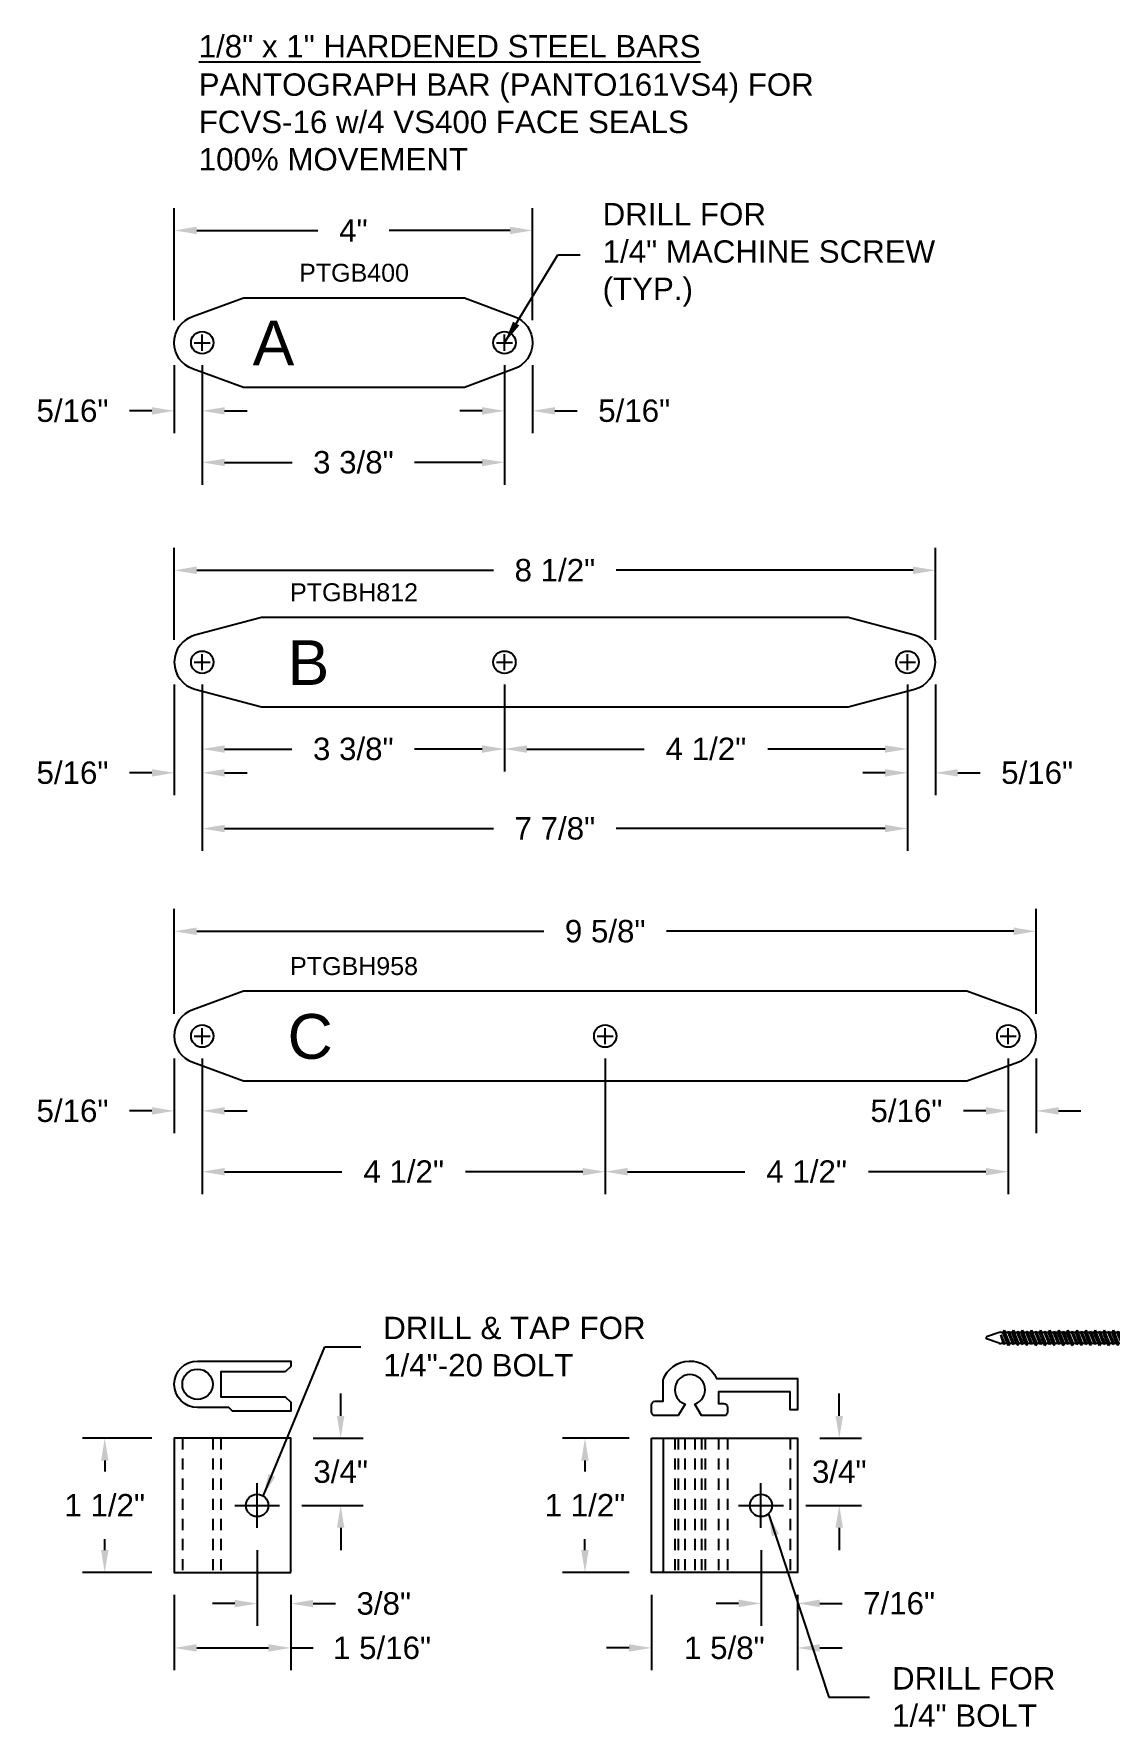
# Model space of a CAD drawing. Header units: inches. Extents: x 0 to 34.5, y -15.8 to 21.6.
# Drawn here: x 0.03 to 12.04, y 2.32 to 21.23 of the extents above; entities that cross this region are included whole.
import ezdxf

# ---------------------------------------------------------------- set-up
doc = ezdxf.new("R2010")
doc.units = ezdxf.units.IN
doc.header["$MEASUREMENT"] = 0
doc.linetypes.add('HIDDEN', pattern=[0.375, 0.25, -0.125])
for name, color, linetype in [('Anchors', 4, 'Continuous'), ('Conditions', 1, 'Continuous'), ('Dimensions', 3, 'Continuous'), ('Metals', 7, 'Continuous'), ('Text', 2, 'Continuous')]:
    doc.layers.add(name, color=color, linetype=linetype)
doc.styles.add('Arial', font='arial.ttf')
doc.dimstyles.new('Arial', dxfattribs={"dimtxt": 0.25, "dimasz": 0.25, "dimexe": 0.25, "dimexo": 0.25, "dimgap": 0.25, "dimtad": 0, "dimtih": 1, "dimtoh": 1, "dimdec": 4, "dimzin": 0, "dimdsep": 46, "dimlunit": 4, "dimtxsty": 'Arial', "dimcen": 0.25, "dimadec": 0, "dimazin": 0, "dimtfac": 1, "dimtdec": 4, "dimtofl": 0, "dimtmove": 0, "dimatfit": 3, "dimfxl": 0, "dimfrac": 2, "dimtolj": 1, "dimtzin": 0, "dimarcsym": 0})

# ---------------------------------------------------------------- blocks, each defined once
blk = doc.blocks.new('C')
blk.add_lwpolyline([(40.462, 44.18, 0.700208), (40.462, 44.767), (39.894, 44.973), (31.816, 44.973), (31.248, 44.767, 0.700208), (31.248, 44.18), (31.816, 43.973), (39.894, 43.973)], format="xyb", close=True)
for centre in [(31.355, 44.473), (35.855, 44.473), (40.356, 44.473)]:
    blk.add_circle(centre, 0.125)
at = {"layer": 'Conditions'}
for p, q in [((31.265, 44.473), (31.445, 44.473)), ((31.355, 44.383), (31.355, 44.563)), ((35.765, 44.473), (35.945, 44.473)), ((35.855, 44.383), (35.855, 44.563)), ((40.266, 44.473), (40.446, 44.473)), ((40.356, 44.383), (40.356, 44.563))]:
    blk.add_line(p, q, dxfattribs=at)
at = {"layer": 'Text', "insert": (32.308, 44.719), "char_height": 0.5, "attachment_point": 1, "style": 'Arial'}
blk.add_mtext('C', dxfattribs=at)
blk = doc.blocks.new('B')
blk.add_lwpolyline([(31.274, 47.741), (32.015, 47.542), (38.57, 47.542), (39.311, 47.741, 0.767327), (39.311, 48.343), (38.57, 48.542), (32.015, 48.542), (31.274, 48.343, 0.767327)], format="xyb", close=True)
for centre in [(31.355, 48.042), (34.73, 48.042), (39.231, 48.042)]:
    blk.add_circle(centre, 0.125)
at = {"layer": 'Conditions'}
for p, q in [((31.265, 48.042), (31.445, 48.042)), ((31.355, 47.952), (31.355, 48.132)), ((34.64, 48.042), (34.82, 48.042)), ((34.73, 47.952), (34.73, 48.132)), ((39.141, 48.042), (39.321, 48.042)), ((39.231, 47.952), (39.231, 48.132))]:
    blk.add_line(p, q, dxfattribs=at)
at = {"layer": 'Text', "insert": (32.308, 48.288), "char_height": 0.5, "attachment_point": 1, "style": 'Arial'}
blk.add_mtext('B', dxfattribs=at)
blk = doc.blocks.new('*D14')
at = {"layer": 'Defpoints', "color": 0}
for p in [(11.228, 11.211), (1.603, 10.041), (11.228, 10.041)]:
    blk.add_point(p, dxfattribs=at)
at = {"layer": 'Dimensions', "color": 0, "lineweight": -2}
for p, q in [((1.603, 10.291), (1.603, 11.461)), ((11.228, 10.291), (11.228, 11.461)), ((1.853, 11.211), (5.73, 11.211)), ((10.978, 11.211), (7.1, 11.211))]:
    blk.add_line(p, q, dxfattribs=at)
at = {"layer": 'Dimensions', "color": 0}
for points in [[(1.853, 11.253), (1.853, 11.169), (1.603, 11.211)], [(10.978, 11.253), (10.978, 11.169), (11.228, 11.211)]]:
    blk.add_solid(points, dxfattribs=at)
at = {"layer": 'Dimensions', "color": 0, "insert": (6.415, 11.211), "char_height": 0.25, "attachment_point": 5, "style": 'Arial'}
blk.add_mtext('\\A1;9 5/8"', dxfattribs=at)
blk = doc.blocks.new('*D15')
at = {"layer": 'Defpoints', "color": 0}
for p in [(6.415, 10.041), (10.916, 10.041), (10.916, 8.526)]:
    blk.add_point(p, dxfattribs=at)
at = {"layer": 'Dimensions', "color": 0, "lineweight": -2}
for p, q in [((6.415, 9.791), (6.415, 8.276)), ((10.916, 9.791), (10.916, 8.276)), ((6.665, 8.526), (7.975, 8.526)), ((10.666, 8.526), (9.355, 8.526))]:
    blk.add_line(p, q, dxfattribs=at)
at = {"layer": 'Dimensions', "color": 0}
for points in [[(6.665, 8.568), (6.665, 8.484), (6.415, 8.526)], [(10.666, 8.568), (10.666, 8.484), (10.916, 8.526)]]:
    blk.add_solid(points, dxfattribs=at)
at = {"layer": 'Dimensions', "color": 0, "insert": (8.665, 8.526), "char_height": 0.25, "attachment_point": 5, "style": 'Arial'}
blk.add_mtext('\\A1;4 1/2"', dxfattribs=at)
blk = doc.blocks.new('*D16')
at = {"layer": 'Defpoints', "color": 0}
for p in [(9.791, 14.217), (10.103, 14.217), (10.103, 12.981)]:
    blk.add_point(p, dxfattribs=at)
at = {"layer": 'Dimensions', "color": 0, "lineweight": -2}
for p, q in [((9.791, 13.967), (9.791, 12.731)), ((10.103, 13.967), (10.103, 12.731)), ((9.541, 12.981), (9.291, 12.981)), ((10.353, 12.981), (10.603, 12.981))]:
    blk.add_line(p, q, dxfattribs=at)
at = {"layer": 'Dimensions', "color": 0}
for points in [[(9.541, 13.022), (9.541, 12.939), (9.791, 12.981)], [(10.353, 13.022), (10.353, 12.939), (10.103, 12.981)]]:
    blk.add_solid(points, dxfattribs=at)
at = {"layer": 'Dimensions', "color": 0, "insert": (11.239, 12.981), "char_height": 0.25, "attachment_point": 5, "style": 'Arial'}
blk.add_mtext('\\A1;5/16"', dxfattribs=at)
blk = doc.blocks.new('*D17')
at = {"layer": 'Defpoints', "color": 0}
for p in [(10.103, 15.243), (1.603, 14.217), (10.103, 14.217)]:
    blk.add_point(p, dxfattribs=at)
at = {"layer": 'Dimensions', "color": 0, "lineweight": -2}
for p, q in [((1.603, 14.467), (1.603, 15.493)), ((10.103, 14.467), (10.103, 15.493)), ((1.853, 15.243), (5.167, 15.243)), ((9.853, 15.243), (6.538, 15.243))]:
    blk.add_line(p, q, dxfattribs=at)
at = {"layer": 'Dimensions', "color": 0}
for points in [[(1.853, 15.285), (1.853, 15.201), (1.603, 15.243)], [(9.853, 15.285), (9.853, 15.201), (10.103, 15.243)]]:
    blk.add_solid(points, dxfattribs=at)
at = {"layer": 'Dimensions', "color": 0, "insert": (5.853, 15.243), "char_height": 0.25, "attachment_point": 5, "style": 'Arial'}
blk.add_mtext('\\A1;8 1/2"', dxfattribs=at)
blk = doc.blocks.new('*D18')
at = {"layer": 'Defpoints', "color": 0}
for p in [(1.603, 10.041), (1.915, 10.041), (1.603, 9.205)]:
    blk.add_point(p, dxfattribs=at)
at = {"layer": 'Dimensions', "color": 0, "lineweight": -2}
for p, q in [((1.603, 9.791), (1.603, 8.955)), ((1.915, 9.791), (1.915, 8.955)), ((1.353, 9.205), (1.103, 9.205)), ((2.165, 9.205), (2.415, 9.205))]:
    blk.add_line(p, q, dxfattribs=at)
at = {"layer": 'Dimensions', "color": 0}
for points in [[(1.353, 9.247), (1.353, 9.163), (1.603, 9.205)], [(2.165, 9.247), (2.165, 9.163), (1.915, 9.205)]]:
    blk.add_solid(points, dxfattribs=at)
at = {"layer": 'Dimensions', "color": 0, "insert": (0.466, 9.205), "char_height": 0.25, "attachment_point": 5, "style": 'Arial'}
blk.add_mtext('\\A1;5/16"', dxfattribs=at)
blk = doc.blocks.new('*D19')
at = {"layer": 'Defpoints', "color": 0}
for p in [(1.603, 14.217), (1.915, 14.217), (1.603, 12.981)]:
    blk.add_point(p, dxfattribs=at)
at = {"layer": 'Dimensions', "color": 0, "lineweight": -2}
for p, q in [((1.603, 13.967), (1.603, 12.731)), ((1.915, 13.967), (1.915, 12.731)), ((1.353, 12.981), (1.103, 12.981)), ((2.165, 12.981), (2.415, 12.981))]:
    blk.add_line(p, q, dxfattribs=at)
at = {"layer": 'Dimensions', "color": 0}
for points in [[(1.353, 13.022), (1.353, 12.939), (1.603, 12.981)], [(2.165, 13.022), (2.165, 12.939), (1.915, 12.981)]]:
    blk.add_solid(points, dxfattribs=at)
at = {"layer": 'Dimensions', "color": 0, "insert": (0.466, 12.981), "char_height": 0.25, "attachment_point": 5, "style": 'Arial'}
blk.add_mtext('\\A1;5/16"', dxfattribs=at)
blk = doc.blocks.new('*D20')
at = {"layer": 'Defpoints', "color": 0}
for p in [(1.915, 10.041), (6.415, 10.041), (6.415, 8.526)]:
    blk.add_point(p, dxfattribs=at)
at = {"layer": 'Dimensions', "color": 0, "lineweight": -2}
for p, q in [((1.915, 9.791), (1.915, 8.276)), ((6.415, 9.791), (6.415, 8.276)), ((2.165, 8.526), (3.475, 8.526)), ((6.165, 8.526), (4.854, 8.526))]:
    blk.add_line(p, q, dxfattribs=at)
at = {"layer": 'Dimensions', "color": 0}
for points in [[(2.165, 8.568), (2.165, 8.484), (1.915, 8.526)], [(6.165, 8.568), (6.165, 8.484), (6.415, 8.526)]]:
    blk.add_solid(points, dxfattribs=at)
at = {"layer": 'Dimensions', "color": 0, "insert": (4.165, 8.526), "char_height": 0.25, "attachment_point": 5, "style": 'Arial'}
blk.add_mtext('\\A1;4 1/2"', dxfattribs=at)
blk = doc.blocks.new('*D21')
at = {"layer": 'Defpoints', "color": 0}
for p in [(5.29, 14.217), (9.791, 14.217), (9.791, 13.247)]:
    blk.add_point(p, dxfattribs=at)
at = {"layer": 'Dimensions', "color": 0, "lineweight": -2}
for p, q in [((5.29, 13.967), (5.29, 12.997)), ((9.791, 13.967), (9.791, 12.997)), ((5.54, 13.247), (6.85, 13.247)), ((9.541, 13.247), (8.23, 13.247))]:
    blk.add_line(p, q, dxfattribs=at)
at = {"layer": 'Dimensions', "color": 0}
for points in [[(5.54, 13.288), (5.54, 13.205), (5.29, 13.247)], [(9.541, 13.288), (9.541, 13.205), (9.791, 13.247)]]:
    blk.add_solid(points, dxfattribs=at)
at = {"layer": 'Dimensions', "color": 0, "insert": (7.54, 13.247), "char_height": 0.25, "attachment_point": 5, "style": 'Arial'}
blk.add_mtext('\\A1;4 1/2"', dxfattribs=at)
blk = doc.blocks.new('*D22')
at = {"layer": 'Defpoints', "color": 0}
for p in [(1.915, 14.217), (9.791, 14.217), (9.791, 12.359)]:
    blk.add_point(p, dxfattribs=at)
at = {"layer": 'Dimensions', "color": 0, "lineweight": -2}
for p, q in [((1.915, 13.967), (1.915, 12.109)), ((9.791, 13.967), (9.791, 12.109)), ((2.165, 12.359), (5.169, 12.359)), ((9.541, 12.359), (6.536, 12.359))]:
    blk.add_line(p, q, dxfattribs=at)
at = {"layer": 'Dimensions', "color": 0}
for points in [[(2.165, 12.401), (2.165, 12.317), (1.915, 12.359)], [(9.541, 12.401), (9.541, 12.317), (9.791, 12.359)]]:
    blk.add_solid(points, dxfattribs=at)
at = {"layer": 'Dimensions', "color": 0, "insert": (5.853, 12.359), "char_height": 0.25, "attachment_point": 5, "style": 'Arial'}
blk.add_mtext('\\A1;7 7/8"', dxfattribs=at)
blk = doc.blocks.new('*D23')
at = {"layer": 'Defpoints', "color": 0}
for p in [(1.915, 14.217), (5.29, 14.217), (5.29, 13.247)]:
    blk.add_point(p, dxfattribs=at)
at = {"layer": 'Dimensions', "color": 0, "lineweight": -2}
for p, q in [((1.915, 13.967), (1.915, 12.997)), ((5.29, 13.967), (5.29, 12.997)), ((2.165, 13.247), (2.917, 13.247)), ((5.04, 13.247), (4.287, 13.247))]:
    blk.add_line(p, q, dxfattribs=at)
at = {"layer": 'Dimensions', "color": 0}
for points in [[(2.165, 13.288), (2.165, 13.205), (1.915, 13.247)], [(5.04, 13.288), (5.04, 13.205), (5.29, 13.247)]]:
    blk.add_solid(points, dxfattribs=at)
at = {"layer": 'Dimensions', "color": 0, "insert": (3.602, 13.247), "char_height": 0.25, "attachment_point": 5, "style": 'Arial'}
blk.add_mtext('\\A1;3 3/8"', dxfattribs=at)
blk = doc.blocks.new('*D24')
at = {"layer": 'Defpoints', "color": 0}
for p in [(1.603, 17.785), (1.915, 17.785), (1.603, 17.024)]:
    blk.add_point(p, dxfattribs=at)
at = {"layer": 'Dimensions', "color": 0, "lineweight": -2}
for p, q in [((1.603, 17.535), (1.603, 16.774)), ((1.915, 17.535), (1.915, 16.774)), ((1.353, 17.024), (1.103, 17.024)), ((2.165, 17.024), (2.415, 17.024))]:
    blk.add_line(p, q, dxfattribs=at)
at = {"layer": 'Dimensions', "color": 0}
for points in [[(1.353, 17.065), (1.353, 16.982), (1.603, 17.024)], [(2.165, 17.065), (2.165, 16.982), (1.915, 17.024)]]:
    blk.add_solid(points, dxfattribs=at)
at = {"layer": 'Dimensions', "color": 0, "insert": (0.466, 17.024), "char_height": 0.25, "attachment_point": 5, "style": 'Arial'}
blk.add_mtext('\\A1;5/16"', dxfattribs=at)
blk = doc.blocks.new('A')
blk.add_lwpolyline([(3.483, 0.293, -0.700208), (3.483, -0.293), (2.93, -0.5), (0.462, -0.5), (-0.107, -0.293, -0.700208), (-0.107, 0.293), (0.462, 0.5), (2.93, 0.5)], format="xyb", close=True)
for centre in [(0, 0), (3.376, 0)]:
    blk.add_circle(centre, 0.125)
at = {"layer": 'Conditions'}
for p, q in [((-0.09, 0), (0.09, 0)), ((0, -0.09), (0, 0.09)), ((3.376, -0.09), (3.376, 0.09)), ((3.286, 0), (3.466, 0))]:
    blk.add_line(p, q, dxfattribs=at)
at = {"layer": 'Text', "insert": (0.563, 0.246), "char_height": 0.5, "attachment_point": 1, "style": 'Arial'}
blk.add_mtext('A', dxfattribs=at)
blk = doc.blocks.new('*D25')
at = {"layer": 'Defpoints', "color": 0}
for p in [(5.291, 17.785), (5.603, 17.785), (5.603, 17.024)]:
    blk.add_point(p, dxfattribs=at)
at = {"layer": 'Dimensions', "color": 0, "lineweight": -2}
for p, q in [((5.291, 17.535), (5.291, 16.774)), ((5.603, 17.535), (5.603, 16.774)), ((5.041, 17.024), (4.791, 17.024)), ((5.853, 17.024), (6.103, 17.024))]:
    blk.add_line(p, q, dxfattribs=at)
at = {"layer": 'Dimensions', "color": 0}
for points in [[(5.041, 17.065), (5.041, 16.982), (5.291, 17.024)], [(5.853, 17.065), (5.853, 16.982), (5.603, 17.024)]]:
    blk.add_solid(points, dxfattribs=at)
at = {"layer": 'Dimensions', "color": 0, "insert": (6.739, 17.024), "char_height": 0.25, "attachment_point": 5, "style": 'Arial'}
blk.add_mtext('\\A1;5/16"', dxfattribs=at)
blk = doc.blocks.new('*D26')
at = {"layer": 'Defpoints', "color": 0}
for p in [(5.603, 19.039), (1.603, 17.785), (5.603, 17.785)]:
    blk.add_point(p, dxfattribs=at)
at = {"layer": 'Dimensions', "color": 0, "lineweight": -2}
for p, q in [((1.603, 18.035), (1.603, 19.289)), ((5.603, 18.035), (5.603, 19.289)), ((1.853, 19.039), (3.204, 19.039)), ((5.353, 19.039), (4.001, 19.039))]:
    blk.add_line(p, q, dxfattribs=at)
at = {"layer": 'Dimensions', "color": 0}
for points in [[(1.853, 19.081), (1.853, 18.998), (1.603, 19.039)], [(5.353, 19.081), (5.353, 18.998), (5.603, 19.039)]]:
    blk.add_solid(points, dxfattribs=at)
at = {"layer": 'Dimensions', "color": 0, "insert": (3.603, 19.039), "char_height": 0.25, "attachment_point": 5, "style": 'Arial'}
blk.add_mtext('\\A1;4"', dxfattribs=at)
blk = doc.blocks.new('*D27')
at = {"layer": 'Defpoints', "color": 0}
for p in [(1.915, 17.785), (5.291, 17.785), (5.291, 16.448)]:
    blk.add_point(p, dxfattribs=at)
at = {"layer": 'Dimensions', "color": 0, "lineweight": -2}
for p, q in [((1.915, 17.535), (1.915, 16.198)), ((5.291, 17.535), (5.291, 16.198)), ((2.165, 16.448), (2.918, 16.448)), ((5.041, 16.448), (4.287, 16.448))]:
    blk.add_line(p, q, dxfattribs=at)
at = {"layer": 'Dimensions', "color": 0}
for points in [[(2.165, 16.489), (2.165, 16.406), (1.915, 16.448)], [(5.041, 16.489), (5.041, 16.406), (5.291, 16.448)]]:
    blk.add_solid(points, dxfattribs=at)
at = {"layer": 'Dimensions', "color": 0, "insert": (3.603, 16.448), "char_height": 0.25, "attachment_point": 5, "style": 'Arial'}
blk.add_mtext('\\A1;3 3/8"', dxfattribs=at)
blk = doc.blocks.new('*D28')
at = {"layer": 'Defpoints', "color": 0}
for p in [(10.916, 10.041), (11.228, 10.041), (11.228, 9.205)]:
    blk.add_point(p, dxfattribs=at)
at = {"layer": 'Dimensions', "color": 0, "lineweight": -2}
for p, q in [((10.916, 9.791), (10.916, 8.955)), ((11.228, 9.791), (11.228, 8.955)), ((10.666, 9.205), (10.416, 9.205)), ((11.478, 9.205), (11.728, 9.205))]:
    blk.add_line(p, q, dxfattribs=at)
at = {"layer": 'Dimensions', "color": 0}
for points in [[(10.666, 9.247), (10.666, 9.163), (10.916, 9.205)], [(11.478, 9.247), (11.478, 9.163), (11.228, 9.205)]]:
    blk.add_solid(points, dxfattribs=at)
at = {"layer": 'Dimensions', "color": 0, "insert": (9.779, 9.205), "char_height": 0.25, "attachment_point": 5, "style": 'Arial'}
blk.add_mtext('\\A1;5/16"', dxfattribs=at)
blk = doc.blocks.new('*D37')
at = {"layer": 'Defpoints', "color": 0}
for p in [(8.155, 4.549), (8.561, 4.049), (8.561, 3.704)]:
    blk.add_point(p, dxfattribs=at)
at = {"layer": 'Dimensions', "color": 0, "lineweight": -2}
for p, q in [((8.155, 4.299), (8.155, 3.454)), ((8.561, 3.799), (8.561, 3.454)), ((7.905, 3.704), (7.655, 3.704)), ((8.811, 3.704), (9.061, 3.704))]:
    blk.add_line(p, q, dxfattribs=at)
at = {"layer": 'Dimensions', "color": 0}
for points in [[(7.905, 3.746), (7.905, 3.663), (8.155, 3.704)], [(8.811, 3.746), (8.811, 3.663), (8.561, 3.704)]]:
    blk.add_solid(points, dxfattribs=at)
at = {"layer": 'Dimensions', "color": 0, "insert": (9.697, 3.704), "char_height": 0.25, "attachment_point": 5, "style": 'Arial'}
blk.add_mtext('\\A1;7/16"', dxfattribs=at)
blk = doc.blocks.new('*D38')
at = {"layer": 'Defpoints', "color": 0}
for p in [(8.561, 5.549), (9.029, 5.549), (8.405, 4.799)]:
    blk.add_point(p, dxfattribs=at)
at = {"layer": 'Dimensions', "color": 0, "lineweight": -2}
for p, q in [((9.029, 5.799), (9.029, 6.049)), ((8.811, 5.549), (9.279, 5.549)), ((8.655, 4.799), (9.279, 4.799)), ((9.029, 4.549), (9.029, 4.299))]:
    blk.add_line(p, q, dxfattribs=at)
at = {"layer": 'Dimensions', "color": 0}
for points in [[(8.987, 5.799), (9.071, 5.799), (9.029, 5.549)], [(8.987, 4.549), (9.071, 4.549), (9.029, 4.799)]]:
    blk.add_solid(points, dxfattribs=at)
at = {"layer": 'Dimensions', "color": 0, "insert": (9.029, 5.174), "char_height": 0.25, "attachment_point": 5, "style": 'Arial'}
blk.add_mtext('\\A1;3/4"', dxfattribs=at)
blk = doc.blocks.new('*D39')
at = {"layer": 'Defpoints', "color": 0}
for p in [(2.528, 4.549), (2.903, 4.049), (2.903, 3.702)]:
    blk.add_point(p, dxfattribs=at)
at = {"layer": 'Dimensions', "color": 0, "lineweight": -2}
for p, q in [((2.528, 4.299), (2.528, 3.452)), ((2.903, 3.799), (2.903, 3.452)), ((2.278, 3.702), (2.028, 3.702)), ((3.153, 3.702), (3.403, 3.702))]:
    blk.add_line(p, q, dxfattribs=at)
at = {"layer": 'Dimensions', "color": 0}
for points in [[(2.278, 3.744), (2.278, 3.661), (2.528, 3.702)], [(3.153, 3.744), (3.153, 3.661), (2.903, 3.702)]]:
    blk.add_solid(points, dxfattribs=at)
at = {"layer": 'Dimensions', "color": 0, "insert": (3.942, 3.702), "char_height": 0.25, "attachment_point": 5, "style": 'Arial'}
blk.add_mtext('\\A1;3/8"', dxfattribs=at)
blk = doc.blocks.new('*D40')
at = {"layer": 'Defpoints', "color": 0}
for p in [(2.903, 5.549), (3.461, 5.549), (2.778, 4.799)]:
    blk.add_point(p, dxfattribs=at)
at = {"layer": 'Dimensions', "color": 0, "lineweight": -2}
for p, q in [((3.461, 5.799), (3.461, 6.049)), ((3.153, 5.549), (3.711, 5.549)), ((3.028, 4.799), (3.711, 4.799)), ((3.461, 4.549), (3.461, 4.299))]:
    blk.add_line(p, q, dxfattribs=at)
at = {"layer": 'Dimensions', "color": 0}
for points in [[(3.419, 5.799), (3.502, 5.799), (3.461, 5.549)], [(3.419, 4.549), (3.502, 4.549), (3.461, 4.799)]]:
    blk.add_solid(points, dxfattribs=at)
at = {"layer": 'Dimensions', "color": 0, "insert": (3.461, 5.174), "char_height": 0.25, "attachment_point": 5, "style": 'Arial'}
blk.add_mtext('\\A1;3/4"', dxfattribs=at)
blk = doc.blocks.new('*D35')
at = {"layer": 'Defpoints', "color": 0}
for p in [(6.931, 5.549), (6.189, 4.049), (6.931, 4.049)]:
    blk.add_point(p, dxfattribs=at)
at = {"layer": 'Dimensions', "color": 0, "lineweight": -2}
for p, q in [((6.681, 5.549), (5.939, 5.549)), ((6.189, 5.299), (6.189, 5.178)), ((6.189, 4.299), (6.189, 4.42)), ((6.681, 4.049), (5.939, 4.049))]:
    blk.add_line(p, q, dxfattribs=at)
at = {"layer": 'Dimensions', "color": 0}
for points in [[(6.148, 5.299), (6.231, 5.299), (6.189, 5.549)], [(6.148, 4.299), (6.231, 4.299), (6.189, 4.049)]]:
    blk.add_solid(points, dxfattribs=at)
at = {"layer": 'Dimensions', "color": 0, "insert": (6.189, 4.799), "char_height": 0.25, "attachment_point": 5, "style": 'Arial'}
blk.add_mtext('\\A1;1 1/2"', dxfattribs=at)
blk = doc.blocks.new('*D41')
at = {"layer": 'Defpoints', "color": 0}
for p in [(6.931, 4.049), (8.561, 4.049), (6.931, 3.207)]:
    blk.add_point(p, dxfattribs=at)
at = {"layer": 'Dimensions', "color": 0, "lineweight": -2}
for p, q in [((6.931, 3.799), (6.931, 2.957)), ((8.561, 3.799), (8.561, 2.957)), ((6.681, 3.207), (6.431, 3.207)), ((8.811, 3.207), (9.061, 3.207))]:
    blk.add_line(p, q, dxfattribs=at)
at = {"layer": 'Dimensions', "color": 0}
for points in [[(6.681, 3.249), (6.681, 3.165), (6.931, 3.207)], [(8.811, 3.249), (8.811, 3.165), (8.561, 3.207)]]:
    blk.add_solid(points, dxfattribs=at)
at = {"layer": 'Dimensions', "color": 0, "insert": (7.746, 3.207), "char_height": 0.25, "attachment_point": 5, "style": 'Arial'}
blk.add_mtext('\\A1;1 5/8"', dxfattribs=at)
blk = doc.blocks.new('*D42')
at = {"layer": 'Defpoints', "color": 0}
for p in [(1.603, 4.049), (2.903, 4.049), (1.603, 3.207)]:
    blk.add_point(p, dxfattribs=at)
at = {"layer": 'Dimensions', "color": 0, "lineweight": -2}
for p, q in [((1.603, 3.799), (1.603, 2.957)), ((2.903, 3.799), (2.903, 2.957)), ((1.853, 3.207), (2.653, 3.207)), ((2.903, 3.207), (3.153, 3.207))]:
    blk.add_line(p, q, dxfattribs=at)
at = {"layer": 'Dimensions', "color": 0}
for points in [[(1.853, 3.249), (1.853, 3.165), (1.603, 3.207)], [(2.653, 3.249), (2.653, 3.165), (2.903, 3.207)]]:
    blk.add_solid(points, dxfattribs=at)
at = {"layer": 'Dimensions', "color": 0, "insert": (3.923, 3.207), "char_height": 0.25, "attachment_point": 5, "style": 'Arial'}
blk.add_mtext('\\A1;1 5/16"', dxfattribs=at)
blk = doc.blocks.new('*D36')
at = {"layer": 'Defpoints', "color": 0}
for p in [(1.603, 5.549), (0.826, 4.049), (1.603, 4.049)]:
    blk.add_point(p, dxfattribs=at)
at = {"layer": 'Dimensions', "color": 0, "lineweight": -2}
for p, q in [((1.353, 5.549), (0.576, 5.549)), ((0.826, 5.299), (0.826, 5.178)), ((0.826, 4.299), (0.826, 4.42)), ((1.353, 4.049), (0.576, 4.049))]:
    blk.add_line(p, q, dxfattribs=at)
at = {"layer": 'Dimensions', "color": 0}
for points in [[(0.785, 5.299), (0.868, 5.299), (0.826, 5.549)], [(0.785, 4.299), (0.868, 4.299), (0.826, 4.049)]]:
    blk.add_solid(points, dxfattribs=at)
at = {"layer": 'Dimensions', "color": 0, "insert": (0.826, 4.799), "char_height": 0.25, "attachment_point": 5, "style": 'Arial'}
blk.add_mtext('\\A1;1 1/2"', dxfattribs=at)
blk = doc.blocks.new('bl14c')
blk.add_lwpolyline([(0.98, 0.14), (0.26, 0.14), (0.26, -0.14), (0.98, -0.14), (1.04, -0.2), (1.04, -0.3), (0.39, -0.3), (0.35, -0.26), (0, -0.26, -1), (0, 0.26), (1.04, 0.26), (1.04, 0.2)], format="xyb", close=True)
blk.add_circle((0, 0), 0.17)
blk = doc.blocks.new('bl14b')
blk.add_lwpolyline([(1.5, -0.014, 0.678595), (0.905, 0), (0, 0), (0, -0.35), (0.08, -0.35), (0.08, -0.15), (0.88, -0.15), (0.88, -0.28), (0.82, -0.28, 0.414214), (0.78, -0.32), (0.78, -0.375, 0.414214), (0.82, -0.415), (1.07, -0.415), (1.145, -0.286, -5.973474), (1.255, -0.286), (1.33, -0.415), (1.59, -0.415, 0.414214), (1.63, -0.375), (1.63, -0.295, 0.414214), (1.59, -0.255), (1.5, -0.255)], format="xyb", close=True)
blk = doc.blocks.new('TH316134 BEYOND')
for p, q in [((-0.157, 0.019), (0.157, 0.019)), ((-0.157, 0), (-0.157, 0.019)), ((-0.157, 0), (0.157, 0)), ((-0.135, 0.029), (-0.134, 0.046)), ((-0.115, 0), (-0.07, -0.045)), ((-0.065, 0.019), (-0.065, 0.046)), ((0.064, 0.019), (0.064, 0.046)), ((0.115, 0), (0.07, -0.045)), ((0.135, 0.029), (0.134, 0.046)), ((0.157, 0.019), (0.157, 0)), ((-0.086, -0.234), (0.086, -0.184)), ((-0.074, -0.184), (0.032, -0.147)), ((-0.074, -0.184), (-0.062, -0.177)), ((-0.074, -0.184), (-0.062, -0.19)), ((-0.07, -0.045), (0.07, -0.045)), ((-0.07, -0.045), (-0.07, -0.112)), ((-0.069, -0.122), (-0.063, -0.148)), ((0.032, -0.147), (-0.062, -0.19)), ((-0.062, -0.177), (0.032, -0.147)), ((-0.062, -0.157), (-0.062, -0.177)), ((0.062, -0.171), (-0.062, -0.221)), ((0.062, -0.157), (0.062, -0.171)), ((0.086, -0.184), (0.062, -0.171)), ((0.086, -0.184), (0.062, -0.197)), ((0.069, -0.122), (0.063, -0.148)), ((0.07, -0.045), (0.07, -0.112)), ((-0.086, -0.234), (-0.062, -0.221)), ((-0.086, -0.234), (-0.062, -0.247)), ((-0.086, -0.336), (0.086, -0.285)), ((-0.086, -0.336), (-0.062, -0.323)), ((-0.086, -0.336), (-0.062, -0.349)), ((-0.074, -0.285), (0.074, -0.234)), ((-0.074, -0.285), (-0.062, -0.279)), ((-0.074, -0.285), (-0.062, -0.291)), ((-0.074, -0.387), (0.074, -0.336)), ((-0.062, -0.19), (-0.062, -0.221)), ((0.062, -0.197), (-0.062, -0.247)), ((-0.062, -0.279), (0.062, -0.228)), ((0.062, -0.241), (-0.062, -0.291)), ((-0.062, -0.247), (-0.062, -0.279)), ((0.062, -0.272), (-0.062, -0.323)), ((-0.062, -0.291), (-0.062, -0.323)), ((0.062, -0.298), (-0.062, -0.349)), ((-0.062, -0.381), (0.062, -0.33)), ((0.062, -0.342), (-0.062, -0.393)), ((-0.062, -0.349), (-0.062, -0.381)), ((0.062, -0.374), (-0.062, -0.425)), ((0.062, -0.197), (0.062, -0.228)), ((0.074, -0.234), (0.062, -0.228)), ((0.074, -0.234), (0.062, -0.241)), ((0.062, -0.241), (0.062, -0.272)), ((0.086, -0.285), (0.062, -0.272)), ((0.086, -0.285), (0.062, -0.298)), ((0.062, -0.298), (0.062, -0.33)), ((0.074, -0.336), (0.062, -0.33)), ((0.074, -0.336), (0.062, -0.342)), ((0.062, -0.342), (0.062, -0.374)), ((0.086, -0.387), (0.062, -0.374)), ((-0.086, -0.437), (0.086, -0.387)), ((-0.086, -0.437), (-0.062, -0.425)), ((-0.086, -0.437), (-0.062, -0.45)), ((-0.086, -0.539), (0.086, -0.488)), ((-0.086, -0.539), (-0.062, -0.526)), ((-0.086, -0.539), (-0.062, -0.552)), ((-0.074, -0.387), (-0.062, -0.381)), ((-0.074, -0.387), (-0.062, -0.393)), ((-0.074, -0.488), (0.074, -0.437)), ((-0.074, -0.488), (-0.062, -0.482)), ((-0.074, -0.488), (-0.062, -0.494)), ((-0.074, -0.59), (0.074, -0.539)), ((-0.062, -0.393), (-0.062, -0.425)), ((0.062, -0.4), (-0.062, -0.45)), ((-0.062, -0.482), (0.062, -0.431)), ((0.062, -0.444), (-0.062, -0.494)), ((-0.062, -0.45), (-0.062, -0.482)), ((0.062, -0.475), (-0.062, -0.526)), ((-0.062, -0.494), (-0.062, -0.526)), ((0.062, -0.501), (-0.062, -0.552)), ((-0.062, -0.584), (0.062, -0.533)), ((0.062, -0.545), (-0.062, -0.596)), ((-0.062, -0.552), (-0.062, -0.584)), ((0.086, -0.387), (0.062, -0.4)), ((0.062, -0.4), (0.062, -0.431)), ((0.074, -0.437), (0.062, -0.431)), ((0.074, -0.437), (0.062, -0.444)), ((0.062, -0.444), (0.062, -0.475)), ((0.086, -0.488), (0.062, -0.475)), ((0.086, -0.488), (0.062, -0.501)), ((0.062, -0.501), (0.062, -0.533)), ((0.074, -0.539), (0.062, -0.533)), ((0.074, -0.539), (0.062, -0.545)), ((0.062, -0.545), (0.062, -0.577)), ((-0.086, -0.641), (0.086, -0.59)), ((-0.086, -0.641), (-0.062, -0.628)), ((-0.086, -0.641), (-0.062, -0.654)), ((-0.086, -0.742), (0.086, -0.691)), ((-0.086, -0.742), (-0.062, -0.729)), ((-0.086, -0.742), (-0.062, -0.755)), ((-0.074, -0.59), (-0.062, -0.584)), ((-0.074, -0.59), (-0.062, -0.596)), ((-0.074, -0.691), (0.074, -0.641)), ((-0.074, -0.691), (-0.062, -0.685)), ((-0.074, -0.691), (-0.062, -0.698)), ((-0.074, -0.793), (0.074, -0.742)), ((0.062, -0.577), (-0.062, -0.628)), ((-0.062, -0.596), (-0.062, -0.628)), ((0.062, -0.603), (-0.062, -0.654)), ((-0.062, -0.685), (0.062, -0.634)), ((0.062, -0.647), (-0.062, -0.698)), ((-0.062, -0.654), (-0.062, -0.685)), ((0.062, -0.678), (-0.062, -0.729)), ((-0.062, -0.698), (-0.062, -0.729)), ((0.062, -0.704), (-0.062, -0.755)), ((-0.062, -0.787), (0.062, -0.736)), ((0.062, -0.748), (-0.062, -0.799)), ((-0.062, -0.755), (-0.062, -0.787)), ((0.086, -0.59), (0.062, -0.577)), ((0.086, -0.59), (0.062, -0.603)), ((0.062, -0.603), (0.062, -0.634)), ((0.074, -0.641), (0.062, -0.634)), ((0.074, -0.641), (0.062, -0.647)), ((0.062, -0.647), (0.062, -0.678)), ((0.086, -0.691), (0.062, -0.678)), ((0.086, -0.691), (0.062, -0.704)), ((0.062, -0.704), (0.062, -0.736)), ((0.074, -0.742), (0.062, -0.736)), ((0.074, -0.742), (0.062, -0.748)), ((0.062, -0.748), (0.062, -0.78)), ((-0.086, -0.844), (0.086, -0.793)), ((-0.086, -0.844), (-0.062, -0.831)), ((-0.086, -0.844), (-0.062, -0.857)), ((-0.086, -0.945), (0.086, -0.895)), ((-0.086, -0.945), (-0.062, -0.932)), ((-0.086, -0.945), (-0.062, -0.958)), ((-0.074, -0.793), (-0.062, -0.787)), ((-0.074, -0.793), (-0.062, -0.799)), ((-0.074, -0.895), (0.074, -0.844)), ((-0.074, -0.895), (-0.062, -0.888)), ((-0.074, -0.895), (-0.062, -0.901)), ((-0.074, -0.996), (0.074, -0.945)), ((0.062, -0.78), (-0.062, -0.831)), ((-0.062, -0.799), (-0.062, -0.831)), ((0.062, -0.806), (-0.062, -0.857)), ((-0.062, -0.888), (0.062, -0.838)), ((0.062, -0.85), (-0.062, -0.901)), ((-0.062, -0.857), (-0.062, -0.888)), ((0.062, -0.882), (-0.062, -0.932)), ((-0.062, -0.901), (-0.062, -0.932)), ((0.062, -0.907), (-0.062, -0.958)), ((-0.062, -0.99), (0.062, -0.939)), ((0.086, -0.793), (0.062, -0.78)), ((0.086, -0.793), (0.062, -0.806)), ((0.062, -0.806), (0.062, -0.838)), ((0.074, -0.844), (0.062, -0.838)), ((0.074, -0.844), (0.062, -0.85)), ((0.062, -0.85), (0.062, -0.882)), ((0.086, -0.895), (0.062, -0.882)), ((0.086, -0.895), (0.062, -0.907)), ((0.062, -0.907), (0.062, -0.939)), ((0.074, -0.945), (0.062, -0.939)), ((0.074, -0.945), (0.062, -0.951)), ((-0.086, -1.047), (0.086, -0.996)), ((-0.086, -1.047), (-0.062, -1.034)), ((-0.086, -1.047), (-0.062, -1.06)), ((-0.086, -1.148), (0.086, -1.098)), ((-0.074, -0.996), (-0.062, -0.99)), ((-0.074, -0.996), (-0.062, -1.002)), ((-0.074, -1.098), (0.074, -1.047)), ((-0.074, -1.098), (-0.062, -1.091)), ((-0.074, -1.098), (-0.062, -1.104)), ((0.062, -0.951), (-0.062, -1.002)), ((-0.062, -0.958), (-0.062, -0.99)), ((0.062, -0.983), (-0.062, -1.034)), ((-0.062, -1.002), (-0.062, -1.034)), ((0.062, -1.009), (-0.062, -1.06)), ((-0.062, -1.091), (0.062, -1.041)), ((0.062, -1.053), (-0.062, -1.104)), ((-0.062, -1.06), (-0.062, -1.091)), ((0.062, -1.085), (-0.062, -1.136)), ((-0.062, -1.104), (-0.062, -1.136)), ((0.062, -1.111), (-0.062, -1.161)), ((0.062, -0.951), (0.062, -0.983)), ((0.086, -0.996), (0.062, -0.983)), ((0.086, -0.996), (0.062, -1.009)), ((0.062, -1.009), (0.062, -1.041)), ((0.074, -1.047), (0.062, -1.041)), ((0.074, -1.047), (0.062, -1.053)), ((0.062, -1.053), (0.062, -1.085)), ((0.086, -1.098), (0.062, -1.085)), ((0.086, -1.098), (0.062, -1.111)), ((0.062, -1.111), (0.062, -1.142)), ((-0.086, -1.148), (-0.062, -1.136)), ((-0.086, -1.148), (-0.062, -1.161)), ((-0.086, -1.25), (0.086, -1.199)), ((-0.086, -1.25), (-0.062, -1.237)), ((-0.086, -1.25), (-0.062, -1.263)), ((-0.086, -1.352), (0.086, -1.301)), ((-0.074, -1.199), (0.074, -1.148)), ((-0.074, -1.199), (-0.062, -1.193)), ((-0.074, -1.199), (-0.062, -1.205)), ((-0.074, -1.301), (0.074, -1.25)), ((-0.074, -1.301), (-0.062, -1.295)), ((-0.074, -1.301), (-0.062, -1.307)), ((-0.062, -1.193), (0.062, -1.142)), ((0.062, -1.155), (-0.062, -1.205)), ((-0.062, -1.161), (-0.062, -1.193)), ((0.062, -1.186), (-0.062, -1.237)), ((-0.062, -1.205), (-0.062, -1.237)), ((0.062, -1.212), (-0.062, -1.263)), ((-0.062, -1.295), (0.062, -1.244)), ((0.062, -1.256), (-0.062, -1.307)), ((-0.062, -1.263), (-0.062, -1.295)), ((0.062, -1.288), (-0.062, -1.339)), ((-0.062, -1.307), (-0.062, -1.339)), ((0.062, -1.314), (-0.062, -1.364)), ((0.074, -1.148), (0.062, -1.142)), ((0.074, -1.148), (0.062, -1.155)), ((0.062, -1.155), (0.062, -1.186)), ((0.086, -1.199), (0.062, -1.186)), ((0.086, -1.199), (0.062, -1.212)), ((0.062, -1.212), (0.062, -1.244)), ((0.074, -1.25), (0.062, -1.244)), ((0.074, -1.25), (0.062, -1.256)), ((0.062, -1.256), (0.062, -1.288)), ((0.086, -1.301), (0.062, -1.288)), ((0.086, -1.301), (0.062, -1.314)), ((0.062, -1.314), (0.062, -1.345)), ((-0.086, -1.352), (-0.062, -1.339)), ((-0.086, -1.352), (-0.062, -1.364)), ((-0.086, -1.453), (0.086, -1.402)), ((-0.086, -1.453), (-0.062, -1.44)), ((-0.086, -1.453), (-0.062, -1.466)), ((-0.086, -1.555), (0.086, -1.504)), ((-0.074, -1.402), (0.074, -1.352)), ((-0.074, -1.402), (-0.062, -1.396)), ((-0.074, -1.402), (-0.062, -1.409)), ((-0.074, -1.504), (0.074, -1.453)), ((-0.074, -1.504), (-0.062, -1.498)), ((-0.074, -1.504), (-0.062, -1.51)), ((-0.062, -1.396), (0.062, -1.345)), ((0.062, -1.358), (-0.062, -1.409)), ((-0.062, -1.364), (-0.062, -1.396)), ((0.062, -1.389), (-0.062, -1.44)), ((-0.062, -1.409), (-0.062, -1.44)), ((0.062, -1.415), (-0.062, -1.466)), ((-0.062, -1.498), (0.062, -1.447)), ((0.062, -1.459), (-0.062, -1.51)), ((-0.062, -1.466), (-0.062, -1.498)), ((0.062, -1.491), (-0.062, -1.542)), ((-0.062, -1.51), (-0.062, -1.542)), ((0.074, -1.352), (0.062, -1.345)), ((0.074, -1.352), (0.062, -1.358)), ((0.062, -1.358), (0.062, -1.389)), ((0.086, -1.402), (0.062, -1.389)), ((0.086, -1.402), (0.062, -1.415)), ((0.062, -1.415), (0.062, -1.447)), ((0.074, -1.453), (0.062, -1.447)), ((0.074, -1.453), (0.062, -1.459)), ((0.062, -1.459), (0.062, -1.491)), ((0.086, -1.504), (0.062, -1.491)), ((0.086, -1.504), (0.062, -1.517)), ((-0.086, -1.555), (-0.062, -1.542)), ((-0.086, -1.555), (-0.062, -1.568)), ((0.062, -1.517), (-0.062, -1.568)), ((-0.062, -1.568), (-0.062, -1.593)), ((-0.06, -1.609), (-0.01, -1.752)), ((-0.034, -1.592), (0.062, -1.549)), ((-0.034, -1.592), (0.074, -1.555)), ((0.062, -1.561), (-0.034, -1.592)), ((0.06, -1.609), (0.01, -1.752)), ((0.062, -1.517), (0.062, -1.549)), ((0.074, -1.555), (0.062, -1.549)), ((0.074, -1.555), (0.062, -1.561)), ((0.062, -1.561), (0.062, -1.593))]:
    blk.add_line(p, q)
for centre, radius, start, end in [((-0.146, 0.03), 0.0112, 270, 355), ((0.146, 0.03), 0.0112, 185, 270), ((-0.023, -0.112), 0.0465, 180, 191.9357), ((-0.109, -0.157), 0.0465, 0, 11.9357), ((0.109, -0.157), 0.0465, 168.0643, 180), ((0.023, -0.112), 0.0465, 348.0643, 0), ((-0.016, -1.593), 0.0465, 180, 199.3058), ((0.016, -1.593), 0.0465, 340.6942, 0), ((0, -1.747), 0.0106, 204.1001, 335.8999)]:
    blk.add_arc(centre, radius, start, end)
blk = doc.blocks.new('pantograph - profile')
at = {"layer": 'Anchors', "rotation": 270}
blk.add_blockref('TH316134 BEYOND', (2.052, 21.971), dxfattribs=at)

msp = doc.modelspace()

# ---------------------------------------------------------------- linework, layer by layer
msp.add_circle((8.15498, 4.79879), 0.125)
at = {"layer": 'Dimensions'}
for p, q in [((2.52752, 4.54879), (2.52752, 5.04879)), ((8.15498, 4.54879), (8.15498, 5.04879)), ((2.27752, 4.79879), (2.77752, 4.79879)), ((7.90498, 4.79879), (8.40498, 4.79879))]:
    msp.add_line(p, q, dxfattribs=at)
at = {"layer": 'Metals', "color": 42, "linetype": 'HIDDEN', "ltscale": 0.5}
for p, q in [((1.69252, 5.54879), (1.69252, 4.04879)), ((2.03252, 5.54879), (2.03252, 4.04879)), ((2.12252, 5.54879), (2.12252, 4.04879)), ((7.19123, 5.54879), (7.19123, 4.04879)), ((7.23123, 5.54879), (7.23123, 4.04879)), ((7.30587, 5.54879), (7.30587, 4.04879)), ((7.4166, 5.54879), (7.4166, 4.04879)), ((7.49123, 5.54879), (7.49123, 4.04879)), ((7.53123, 5.54879), (7.53123, 4.04879)), ((7.68123, 5.54879), (7.68123, 4.04879)), ((7.78123, 5.54879), (7.78123, 4.04879)), ((8.48123, 5.54879), (8.48123, 4.04879))]:
    msp.add_line(p, q, dxfattribs=at)
at = {"layer": 'Metals'}
msp.add_line((7.06123, 5.54879), (7.06123, 4.04879), dxfattribs=at)
for points in [[(2.90252, 4.04879), (2.90252, 5.54879), (1.60252, 5.54879), (1.60252, 4.04879)], [(6.93123, 5.54879), (8.56123, 5.54879), (8.56123, 4.04879), (6.93123, 4.04879)]]:
    msp.add_lwpolyline(points, close=True, dxfattribs=at)
msp.add_circle((2.52752, 4.79879), 0.125, dxfattribs=at)

# ---------------------------------------------------------------- block references
msp.add_blockref('pantograph - profile', (10.37264, -15.30109))
at = {"layer": 'Conditions', "color": 7}
for name, p in [('A', (1.91452, 17.78535)), ('B', (-29.44004, -33.82552)), ('C', (-29.44004, -34.43202))]:
    msp.add_blockref(name, p, dxfattribs=at)
at = {"layer": 'Metals'}
msp.add_blockref('bl14c', (1.86252, 6.15149), dxfattribs=at)
at = {"layer": 'Metals', "xscale": -1}
msp.add_blockref('bl14b', (8.56123, 6.21657), dxfattribs=at)

# ---------------------------------------------------------------- texts
at = {"layer": 'Text', "char_height": 0.25, "style": 'Arial'}
for s, insert, attachment_point in [('{\\L1/8" x 1" HARDENED STEEL BARS}', (1.87531, 21.22109), 1), ('PANTOGRAPH BAR (PANTO161VS4) FOR\\PFCVS-16 w/4 VS400 FACE SEALS\\P100% MOVEMENT', (1.87531, 20.7927), 1), ('\\A1;DRILL FOR\\P1/4" MACHINE SCREW\\P(TYP.)', (6.38623, 18.76583), 4), ('\\A1;DRILL & TAP FOR\\P1/4"-20 BOLT', (3.93588, 6.57091), 4), ('\\A1;DRILL FOR\\P1/4" BOLT', (9.61828, 2.65756), 4)]:
    msp.add_mtext(s, dxfattribs=dict(at, insert=insert, attachment_point=attachment_point))
at = {"layer": 'Text', "char_height": 0.2, "width": 1.4771523, "attachment_point": 5, "style": 'Arial'}
for s, insert in [('PTGB400', (3.61033, 18.56509)), ('PTGBH812', (3.61033, 14.99634)), ('PTGBH958', (3.61033, 10.8211))]:
    msp.add_mtext(s, dxfattribs=dict(at, insert=insert))

# ---------------------------------------------------------------- dimensions: what is measured, and where the dimension line sits
at = {"layer": 'Dimensions'}
for base, p1, p2, picture, middle in [((5.60252, 19.03927), (1.60252, 17.78535), (5.60252, 17.78535), '*D26', (3.60252, 19.03927)), ((1.60252, 17.02354), (1.91452, 17.78535), (1.60252, 17.78535), '*D24', (0.46609, 17.02354)), ((5.29052, 16.44762), (1.91452, 17.78535), (5.29052, 17.78535), '*D27', (3.60252, 16.44762)), ((5.60252, 17.02354), (5.29052, 17.78535), (5.60252, 17.78535), '*D25', (6.73894, 17.02354)), ((10.10252, 15.24299), (1.60252, 14.2166), (10.10252, 14.2166), '*D17', (5.85252, 15.24299)), ((9.79052, 12.35913), (1.91452, 14.2166), (9.79052, 14.2166), '*D22', (5.85252, 12.35913)), ((5.28952, 13.24678), (1.91452, 14.2166), (5.28952, 14.2166), '*D23', (3.60202, 13.24678)), ((9.79052, 13.24678), (5.28952, 14.2166), (9.79052, 14.2166), '*D21', (7.54002, 13.24678)), ((11.22752, 11.21112), (1.60252, 10.04136), (11.22752, 10.04136), '*D14', (6.41502, 11.21112)), ((1.60252, 9.2051), (1.91452, 10.04136), (1.60252, 10.04136), '*D18', (0.46609, 9.2051)), ((6.41452, 8.5261), (1.91452, 10.04136), (6.41452, 10.04136), '*D20', (4.16452, 8.5261)), ((10.91552, 8.5261), (6.41452, 10.04136), (10.91552, 10.04136), '*D15', (8.66502, 8.5261)), ((6.93123, 3.20689), (8.56123, 4.04879), (6.93123, 4.04879), '*D41', (7.74623, 3.20689))]:
    dim = msp.add_linear_dim(base=base, p1=p1, p2=p2, dimstyle='Arial', override={"dimpost": ''}, dxfattribs=at)
    dim.commit()
    dim.dimension.update_dxf_attribs({"geometry": picture, "text_midpoint": middle})
for base, p1, p2, picture, middle in [((1.60252, 12.98062), (1.91452, 14.2166), (1.60252, 14.2166), '*D19', (0.46609, 12.98062)), ((10.10252, 12.98062), (9.79052, 14.2166), (10.10252, 14.2166), '*D16', (11.23894, 12.98062)), ((11.22752, 9.2051), (10.91552, 10.04136), (11.22752, 10.04136), '*D28', (9.77909, 9.2051)), ((2.90252, 3.70239), (2.52752, 4.54879), (2.90252, 4.04879), '*D39', (3.94174, 3.70239)), ((8.5612328638, 3.7044084788), (8.1549828638, 4.548787507), (8.5612328638, 4.048787507), '*D37', (9.6966353194, 3.7044084788)), ((1.60252, 3.20689), (2.90252, 4.04879), (1.60252, 4.04879), '*D42', (3.92281, 3.20689))]:
    dim = msp.add_linear_dim(base=base, p1=p1, p2=p2, dimstyle='Arial', override={"dimpost": ''}, dxfattribs=at)
    dim.commit()
    dim.dimension.update_dxf_attribs({"geometry": picture, "text_midpoint": middle, "dimtype": 160})
for base, p1, p2, picture, middle in [((3.4608, 5.54879), (2.77752, 4.79879), (2.90252, 5.54879), '*D40', (3.4608, 5.17379)), ((9.02884, 5.54879), (8.40498, 4.79879), (8.56123, 5.54879), '*D38', (9.02884, 5.17379)), ((0.82643, 4.04879), (1.60252, 5.54879), (1.60252, 4.04879), '*D36', (0.82643, 4.79879)), ((6.1894, 4.04879), (6.93123, 5.54879), (6.93123, 4.04879), '*D35', (6.1894, 4.79879))]:
    dim = msp.add_linear_dim(base=base, p1=p1, p2=p2, angle=90, dimstyle='Arial', override={"dimpost": ''}, dxfattribs=at)
    dim.commit()
    dim.dimension.update_dxf_attribs({"geometry": picture, "text_midpoint": middle, "dimtype": 160})

# ---------------------------------------------------------------- leaders
at = {"layer": 'Text'}
msp.add_leader([(5.29095, 17.78535), (5.88623, 18.76583), (6.13623, 18.76583)], dimstyle='Arial', override={"dimgap": 0.25, "dimtad": 0}, dxfattribs=at)
at = {"layer": 'Text', "annotation_type": 0, "has_hookline": 1, "hookline_direction": 0}
for points, text_width in [([(2.59703, 4.90268), (3.28278, 6.57091), (3.68588, 6.57091)], 2.89905), ([(8.2376, 4.70498), (8.91275, 2.65756), (9.36828, 2.65756)], 1.7928)]:
    msp.add_leader(points, dimstyle='Arial', override={"dimgap": 0.25, "dimtad": 0}, dxfattribs=dict(at, text_width=text_width))

doc.saveas('drawing.dxf')
